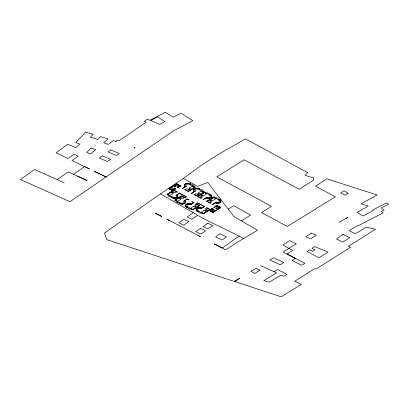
<?xml version="1.0" encoding="UTF-8"?>
<svg xmlns="http://www.w3.org/2000/svg" width="409" height="409" viewBox="0 0 409 409"><rect width="100%" height="100%" fill="white"/><g stroke="black" fill="none" stroke-linecap="round" stroke-linejoin="round"><path stroke-width="0.61" d="M211.872 196.289L211.755 196.816M184.929 197.634L181.76 196.018M185.604 202.291L185.026 200.891M167.987 195.134L166.995 194.582M185.584 202.363L185.272 202.93M203.375 191.325L204.331 191.826M198.104 211.3L197.787 211.131C196.238 211.898 195.134 208.708 197.092 208.242M218.866 199.633L219.48 199.607M194.244 186.458L195.287 187.015M184.382 184.853C183.687 186.857 187.67 186.729 182.854 188.089M211.75 196.821L210.921 197.69M182.767 188.196L182.455 188.247L183.043 188.585L183.084 188.181L185.42 186.729M184.934 197.624L186.044 196.862L179.485 193.345M187.118 199.209L189.203 200.001L186.882 198.754L186.821 199.173L184.515 200.604M191.887 193.089L194.285 191.545L193.84 191.177M199.449 205.783L193.033 209.797M206.949 201.172L206.433 201.136L210.41 203.268L207.092 201.192L208.534 200.303L211.632 201.964L210.19 202.859M210.016 209.771L212.153 208.467L213.907 209.367L212.179 208.667L209.653 210.236L212.89 211.969L215.456 210.2L215.732 210.349M168.805 188.615L176.33 183.907L177.056 183.892M166.964 194.306L172.491 190.839L168.937 188.943M184.561 184.531L185.952 183.575M206.964 201.141L213.38 197.123M171.959 197.128L171.816 197.532M190.282 184.433L190.43 184.019M179.638 202.915L179.49 203.324M199.403 189.326L199.566 188.902M205.768 192.741L204.96 192.169M191.514 209.29L192.271 209.832M214.889 197.639L214.03 197.046M202.082 213.283L202.925 213.866M199.163 205.747L195.809 203.769L197.68 202.884L204.843 206.729L204.132 206.79L200.967 208.835A2.117 1.222 0 0 0 197.982 208.897A2.117 1.222 0 0 0 198.089 210.625L197.21 211.172A3.405 1.968 0 0 1 197.036 208.391A3.405 1.968 0 0 1 201.847 208.288M168.012 195.073L167.235 194.352L173.983 190.389M194.203 186.504L194.996 187.215L188.283 191.172M203.345 191.381L204.132 192.097L197.429 196.075M198.135 211.233L197.946 210.993M186.008 204.597L185.441 205.937M169.234 188.677L172.082 186.949L172.429 187.112L169.551 188.718L172.787 190.451L175.318 188.881L173.978 187.941L175.63 188.83M173.871 185.798L176.708 184.07L180.241 185.824L176.591 183.994L169.06 188.687L172.598 190.574L169.249 188.774M175.63 188.927L173.6 190.2M179.495 186.591C182.189 184.541 178.022 188.518 177.082 187.608L179.955 186.003L176.719 184.265L174.193 185.834L175.533 186.775L173.897 185.901M180.584 186.146L179.796 186.841L179.515 186.693M186.356 196.908L184.97 197.951L181.264 196.187M187.092 199.234L184.761 200.691L185.026 200.891M186.013 204.597L187.082 203.994M213.973 207.317C217.123 205.63 214.807 203.887 220.834 207.47M215.727 210.446L212.9 212.169L209.367 210.415L212.997 212.251L220.548 207.547L217.01 205.666L220.369 207.47M220.369 207.567L217.552 209.285L215.804 208.386L217.527 209.091L220.057 207.521L216.821 205.783L214.255 207.557L213.979 207.404M184.975 203.222L182.68 204.055M176.826 194.822L179.157 193.37L179.198 192.966L186.361 196.811M194.531 191.632L192.189 193.089L192.169 193.477L191.376 193.053L191.882 193.104M180.042 203.222L179.791 203.375A3.262 1.887 0 0 0 184.326 203.401A3.262 1.887 0 0 0 184.531 200.788L184.515 200.773M198.999 189.019L199.255 188.856A3.262 1.887 0 0 0 194.72 188.835A3.262 1.887 0 0 0 194.52 191.448L194.541 191.468M73.533 174.28L84.602 166.606L89.53 168.983L72.02 160.512L78.185 156.166L74.264 154.249L67.971 158.559L56.089 152.813L67.684 144.254L75.941 147.68L79.729 144.07L75.91 142.557L85.532 132.051L93.155 134.367L90.333 137.184L97.792 139.495L100.634 136.647L108.191 138.942L103.692 142.787L108.257 144.408L113.262 140.486L116.136 141.473L115.803 141.356L117.628 140.016L119.341 140.578L146.192 122.204L144.265 121.417L147.368 119.177L150.011 120.282L165.313 112.214L173.237 117.235L180.947 113.165L192.843 120.686L173.304 130.952L69.944 201.693L20.45 179.525L34.704 169.474L64.162 182.741M183.309 178.396L203.36 163.917L207.997 160.972L220.374 153.196L245.528 138.881L307.701 172.67L305.012 175.374L313.815 178.002L313.401 178.953L313.683 180.093L299.194 189.244L244.132 159.776L216.77 176.862L271.464 206.325L261.581 212.573L287.251 226.474L335.4 196.831L315.528 186.167L326.857 178.835L377.185 195.001L361.055 203.815L368.264 206.116L357.108 212.322L362.947 216.013L373.432 210.502L372.747 210.068L386.49 202.844L388.55 204.152L381.254 207.997L384.215 209.878L381.122 211.509L383.218 212.849L357.829 225.937L356.883 225.753L349.225 230.712L355.37 233.687L366.336 227.22L375.508 229.214L348.376 246.356L350.518 247.251L316.075 269.071L314.991 268.509L294.7 281.259L301.474 284.373L281.167 296.786L106.749 239.633L104.52 233.012L154.98 197.644L183.309 178.396L197.496 186.376L207.782 182.47L233.902 216.525L257.527 230.277L236.376 242.798L225.794 249.889L214.224 243.851L222.235 248.028L239.05 236.095L243.769 238.416M197.644 215.277L193.242 212.716L187.128 216.995L191.847 219.198L197.644 215.277L203.892 218.846L239.05 236.095M195.2 187.332L188.728 191.325M57.05 179.536L68.334 171.872L87.132 180.579L77.572 176.151M241.376 220.88L250.599 215.037L233.851 205.773L228.186 209.06M274.025 271.729L277.563 269.511L286.919 274.357L283.928 276.295L281.254 275.058L269.071 282.22L263.871 280.6L276.648 272.936L260.533 265.513M173.697 190.185L177.48 192.041L173.651 190.287L172.209 191.182L175.308 192.843L176.749 191.949M185.497 189.602L186.933 188.707L190.032 190.374L188.595 191.264M179.346 193.493L177.082 194.899L177.629 195.39M174.755 199.991L181.136 196.039M194.618 194.5L196.054 193.605L199.152 195.267L197.716 196.162L193.886 194.403L197.373 196.243M193.365 202.68L190.931 204.019M201.07 197.961L202.511 197.066L199.413 195.405L197.971 196.3L201.289 198.375L197.976 196.596M206.059 197.787L203.702 199.244L203.007 199.301L203.994 199.602L203.677 199.434M215.139 202.7L212.823 204.142L212.133 204.193L212.746 204.526L212.956 204.285M206.78 208.063L205.344 208.958L208.442 210.62L209.878 209.725L206.565 207.649L210.108 209.556M213.278 212.327L220.702 207.716M210.921 197.695L208.687 198.334M203.892 199.367L206.197 197.936L208.682 198.334M203.549 213.825L209.009 210.436L212.578 212.358L213.273 212.332M346.234 218.375L348.023 217.373L339.071 222.358M197.097 208.237L197.946 207.895M210.19 195.052L210.477 194.878A3.262 1.887 0 0 1 210.85 197.491A3.262 1.887 0 0 1 206.346 197.798L206.213 197.767M212.971 204.28L215.318 202.833L216.095 203.089M219.618 202.813L220.926 201.586L220.512 200.165M219.613 202.813L219.234 202.961M176.289 197.982L177.639 197.087L177.92 195.972M185.957 183.569L187.02 183.314M176.284 197.982L175.773 198.135M187.087 203.994L187.593 203.84M219.229 202.961L216.995 203.222M197.854 196.223L197.941 196.576M204.147 206.596L201.657 208.089L201.192 207.92M197.951 207.895L198.263 207.813M175.768 198.135L174.883 198.273M187.603 203.84L188.488 203.697M198.268 207.813L199.863 207.69M210.124 195.067L209.531 194.832L210.523 194.694L211.387 195.267M196.029 188.227L194.076 189.014L193.421 190.343M197.716 196.254L197.475 196.259M196.034 188.227L197.179 188.155M187.025 183.314L187.593 183.263M213.672 197.026L213.979 197.036M182.675 204.055L180.635 203.902M174.878 198.273L171.826 197.654M188.493 203.697L190.727 203.948M181.407 195.972L181.708 196.003M203.212 213.902L202.976 213.881M187.598 183.263L188.743 183.324M187.271 206.959L186.816 207.148A3.262 1.887 0 0 1 186.438 204.536A3.262 1.887 0 0 1 190.942 204.229L190.977 204.239M191.069 204.26L194.28 202.726L191.765 201.601L193.61 202.588M197.184 188.155L197.751 188.206M199.868 207.69L201.187 207.92M216.99 203.222L216.1 203.089M197.757 188.206L199.29 188.656M188.748 183.324L189.699 183.564M180.63 203.902L179.49 203.431M197.936 210.983L197.378 211.146A3.262 1.887 0 0 1 197 208.539A3.262 1.887 0 0 1 201.504 208.232M187.342 206.974L187.762 207.189L186.642 207.276M189.899 183.636L190.17 183.759M198.794 235.814L200.441 236.668L166.877 219.173L169.433 220.512M190.175 183.764L190.446 183.917M186.637 207.271L185.793 206.642M189.904 184.306L190.282 184.505M199.03 189.198L199.403 189.398M205.768 192.818L204.485 192.327L198.176 196.484M214.894 197.711L213.605 197.22L207.302 201.376M218.651 199.73L219.025 199.929M192.624 186.131L193.738 186.729A2.751 1.585 0 0 0 193.089 184.934A2.751 1.585 0 0 0 189.95 184.689L191.054 185.292A1.406 0.813 0 0 1 192.624 186.121M202.859 191.627L201.749 191.029A1.406 0.813 0 0 0 200.18 190.185L199.065 189.587A2.751 1.585 0 0 1 202.21 189.832A2.751 1.585 0 0 1 202.864 191.622M177.061 183.892L180.655 185.865M204.173 206.591L197.613 203.069L196.254 203.784L199.306 205.425M179.894 196.969L182.992 198.631L184.428 197.736L181.33 196.075L174.914 200.139L175.885 200.819L174.75 200.43M197.879 206.622L194.781 204.96L196.218 204.065L199.316 205.727L192.787 209.71L191.519 209.209M198.621 210.983L199.735 211.581A1.406 0.813 0 0 0 201.305 212.424L202.419 213.023A2.751 1.585 0 0 1 199.275 212.777A2.751 1.585 0 0 1 198.621 210.988M171.964 197.046L172.373 197.271M202.082 213.212L203.37 213.697L209.694 209.556M177.302 201.208L176.187 200.609A2.751 1.585 0 0 0 176.836 202.404A2.751 1.585 0 0 0 179.975 202.649L178.871 202.051A1.406 0.813 0 0 1 177.302 201.218M179.643 202.838L180.052 203.058M160.512 193.876L193.242 212.716M219.945 199.74L220.507 200.159M185.41 186.565L185.42 186.576A3.262 1.887 0 0 1 185.599 183.938A3.262 1.887 0 0 1 190.134 183.963M176.826 194.981L176.831 194.986A3.262 1.887 0 0 1 176.647 197.613A3.262 1.887 0 0 1 172.112 197.588M193.84 191.172L193.539 190.742M211.499 195.384L211.872 196.289M185.788 206.642L185.451 206.003M177.629 195.395L177.9 195.901M193.539 190.737L193.437 190.41M219.597 199.776A3.262 1.887 0 0 1 219.97 202.383A3.262 1.887 0 0 1 215.466 202.69M188.748 191.627L184.766 189.51L188.748 191.627M91.197 148.043L86.693 152.368L90.547 153.999L95.68 149.638L91.197 148.043M314.679 249.812L312.604 251.356L309.746 249.879L306.924 251.469L319.035 257.752L328.074 252.148L314.664 246.561L312.041 248.324L314.679 249.812M188.856 221.52L183.789 225.175L178.707 222.798L183.892 219.209L188.856 221.52M102.408 155.88L99.372 158.058L107.414 161.529L110.67 159.326L102.408 155.88M311.275 233.069L305.942 236.821L310.676 238.922L316.193 235.103L311.275 233.069M342.957 234.403L336.464 238.979L342.691 242.138L349.838 237.644L342.957 234.403M219.924 233.856L215.625 236.877L222.102 239.971L226.407 236.944L219.924 233.856M200.471 228.38L195.768 231.673L200.855 234.106L205.553 230.819L200.471 228.38M207.813 223.237L203.028 226.499L207.966 228.907L212.752 225.645L207.813 223.237M110.885 149.97L108.027 151.892L116.284 155.43L119.275 153.513L110.885 149.97M348.141 193.217L345.068 195.277L340.748 192.915L343.989 190.798L348.141 193.217M296.157 243.851L283.13 252.026L295.339 258.345L292.082 260.38L301.453 265.236L304.976 263.314L286.985 254.02L292.716 250.441L282.864 245.006L289.644 240.589L296.157 243.851M283.78 262.568L280.221 264.792L269.838 259.971L273.56 257.742L283.78 262.568M171.09 187.803L169.653 188.697L171.202 189.525L172.639 188.631L171.09 187.803M175.083 185.461L174.571 185.778L175.343 186.192L175.86 185.875L175.083 185.461M178.309 185.19L176.867 186.085L178.416 186.918L179.858 186.023L178.309 185.19M174.162 188.523L173.651 188.84L174.423 189.255L174.94 188.938L174.162 188.523M170.998 192.383L167.797 194.367L169.95 195.522L173.15 193.534L170.998 192.383M186.402 186.202L185.522 186.749A3.405 1.968 0 0 1 185.349 183.968A3.405 1.968 0 0 1 190.159 183.866L189.28 184.413A2.117 1.222 0 0 0 186.294 184.474A2.117 1.222 0 0 0 186.402 186.202M172.961 197.138L172.082 197.685A3.405 1.968 0 0 0 176.898 197.583A3.405 1.968 0 0 0 176.724 194.802L175.844 195.349A2.117 1.222 0 0 1 175.952 197.077A2.117 1.222 0 0 1 172.961 197.138M192.291 186.029L189.096 188.017L191.243 189.173L194.444 187.184L192.291 186.029M178.682 198.171L175.481 200.159L177.634 201.31L180.834 199.326L178.682 198.171M195.522 191.095L194.643 191.642A3.405 1.968 0 0 1 194.469 188.861A3.405 1.968 0 0 1 199.285 188.759L198.401 189.306A2.117 1.222 0 0 0 195.415 189.372A2.117 1.222 0 0 0 195.522 191.095M180.645 202.93L179.766 203.472A3.405 1.968 0 0 0 184.582 203.375A3.405 1.968 0 0 0 184.403 200.594L183.523 201.141A2.117 1.222 0 0 1 183.631 202.864A2.117 1.222 0 0 1 180.645 202.93M201.417 190.921L198.217 192.91L200.369 194.065L203.564 192.077L201.417 190.921M204.597 192.634L201.402 194.618L203.549 195.773L206.749 193.784L204.597 192.634M187.526 206.622L186.647 207.169A3.405 1.968 0 0 1 186.473 204.388A3.405 1.968 0 0 1 191.289 204.285L190.41 204.832A2.117 1.222 0 0 0 187.419 204.899A2.117 1.222 0 0 0 187.526 206.622M206.882 197.189L206.003 197.736A3.405 1.968 0 0 0 210.819 197.634A3.405 1.968 0 0 0 210.64 194.858L209.761 195.405A2.117 1.222 0 0 1 209.873 197.128A2.117 1.222 0 0 1 206.882 197.189M193.738 206.254L190.543 208.237L192.69 209.393L195.891 207.404L193.738 206.254M213.718 197.527L210.523 199.515L212.67 200.671L215.87 198.682L213.718 197.527M216.003 202.087L215.124 202.634A3.405 1.968 0 0 0 219.94 202.532A3.405 1.968 0 0 0 219.761 199.75L218.881 200.298A2.117 1.222 0 0 1 218.994 202.026A2.117 1.222 0 0 1 216.003 202.087M204.301 210.252L201.1 212.24L203.253 213.396L206.453 211.407L204.301 210.252M216.79 205.845L215.349 206.734L216.898 207.567L218.34 206.673L216.79 205.845M212.113 208.887L211.601 209.203L212.373 209.623L212.884 209.306L212.113 208.887M212.808 210.19L211.371 211.08L212.92 211.913L214.357 211.018L212.808 210.19M217.332 208.135L216.821 208.452L217.598 208.866L218.109 208.549L217.332 208.135M239.567 278.309L234.597 281.372L239.863 278.135L239.567 278.309M260.052 270.144L254.684 273.457L250.932 271.382L255.932 268.324L260.052 270.144M164.98 121.58L159.755 124.346L150.65 120.548L157.572 116.897L164.98 121.58M134.627 147.833L134.147 147.649L134.883 147.93L134.627 147.833M106.217 177.051L94.54 171.407L106.217 177.051M161.657 216.448L155.297 213.14L161.657 216.448M206.545 193.605L205.43 193.007A2.751 1.585 0 0 1 208.58 193.247A2.751 1.585 0 0 1 209.234 195.037L208.115 194.444A1.406 0.813 0 0 0 206.545 193.605M215.666 198.498L214.551 197.9A2.751 1.585 0 0 1 217.7 198.145A2.751 1.585 0 0 1 218.355 199.935L217.235 199.341A1.406 0.813 0 0 0 215.666 198.498M169.617 195.42L168.503 194.822A2.751 1.585 0 0 0 169.157 196.617A2.751 1.585 0 0 0 172.291 196.862L171.187 196.259A1.406 0.813 0 0 1 169.617 195.43M189.178 207.583L188.063 206.985A2.751 1.585 0 0 0 188.713 208.779A2.751 1.585 0 0 0 191.852 209.025L190.742 208.421A1.406 0.813 0 0 1 189.178 207.593M198.063 194.178A0.542 0.312 0 0 0 198.902 193.932A0.542 0.312 0 0 0 198.12 193.636A0.542 0.312 0 0 0 198.063 194.178M188.943 189.28A0.542 0.312 0 0 0 189.781 189.04A0.542 0.312 0 0 0 188.999 188.743A0.542 0.312 0 0 0 188.943 189.28M180.384 198.58A0.542 0.312 0 0 0 181.223 198.339A0.542 0.312 0 0 0 180.446 198.043A0.542 0.312 0 0 0 180.384 198.58M172.705 192.792A0.542 0.312 0 0 0 173.544 192.552A0.542 0.312 0 0 0 172.762 192.25A0.542 0.312 0 0 0 172.705 192.792M201.504 196.023A0.542 0.312 0 0 0 202.343 195.783A0.542 0.312 0 0 0 201.565 195.482A0.542 0.312 0 0 0 201.504 196.023M210.63 200.916A0.542 0.312 0 0 0 211.463 200.676A0.542 0.312 0 0 0 210.686 200.379A0.542 0.312 0 0 0 210.63 200.916M195.19 206.525A0.542 0.312 0 0 0 196.023 206.284A0.542 0.312 0 0 0 195.246 205.983A0.542 0.312 0 0 0 195.19 206.525M205.747 210.523A0.542 0.312 0 0 0 206.586 210.282A0.542 0.312 0 0 0 205.809 209.986A0.542 0.312 0 0 0 205.747 210.523M172.46 190.047A0.516 0.297 0 0 0 173.263 189.817A0.516 0.297 0 0 0 172.516 189.536A0.516 0.297 0 0 0 172.46 190.047M176.473 185.165A0.516 0.297 0 0 0 177.276 184.934A0.516 0.297 0 0 0 176.53 184.648A0.516 0.297 0 0 0 176.473 185.165M210.497 210.461A0.516 0.297 0 0 0 211.3 210.231A0.516 0.297 0 0 0 210.553 209.945A0.516 0.297 0 0 0 210.497 210.461M218.641 207.792A0.516 0.297 0 0 0 219.444 207.562A0.516 0.297 0 0 0 218.697 207.276A0.516 0.297 0 0 0 218.641 207.792"/></g></svg>
